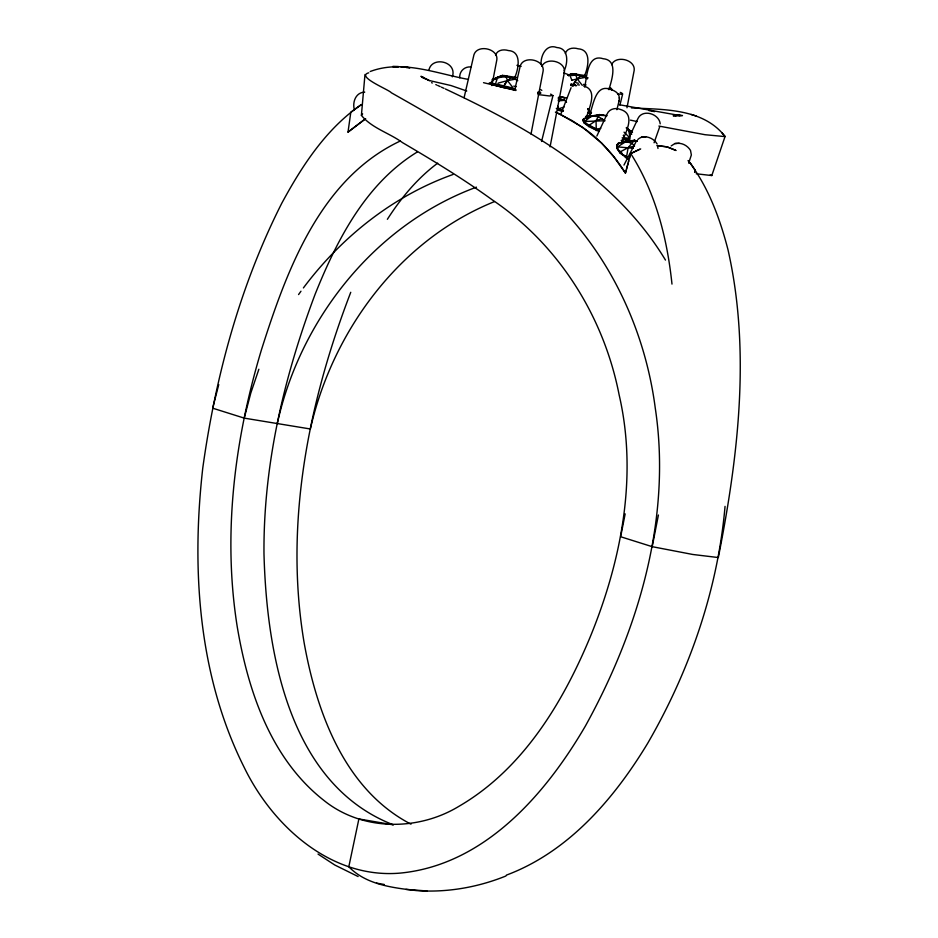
<?xml version="1.0" encoding="UTF-8"?>
<svg xmlns="http://www.w3.org/2000/svg" width="938" height="938" viewBox="0 0 938 938"><rect width="100%" height="100%" fill="white"/><g stroke="black" fill="none" stroke-linecap="round" stroke-linejoin="round"><path stroke-width="1.41" d="M368.74 72.812C355.291 76.494 389.434 89.837 391.298 92.745C429.463 114.319 467.605 136.116 503.671 161.09C589.17 214.802 642.354 309.048 655.252 408.007C671.901 518.104 638.461 629.961 585.5 725.836C545.517 794.498 484.289 865.012 400.163 873.102C331.079 879.105 272.759 826.108 244.267 767.542C198.129 675.606 191.34 568.815 202.772 468.027C215.482 376.595 239.987 285.797 281.799 203.194C301.86 166.143 325.99 128.846 361.306 104.634M628.413 159.261L620.006 153L616.864 148.239L617.016 145.156L619.408 142.599M552.916 95.442L549.422 95.957L538.025 94.562M725.051 506.368C717.769 589.826 689.536 671.127 647.607 743.424C614.062 798.836 568.557 851.892 506.356 875.142M459.808 77.877C459.01 71.523 464.627 66.235 470.841 66.973M616.899 109.723L619.162 100.53M619.35 98.267C619.455 92.991 614.261 90.353 609.852 89.216C595.384 83.951 593.285 105.619 589.685 114.342M619.115 101.245L619.397 97.599M539.538 92.358C539.819 94.773 539.854 91.947 538.095 92.569M400.256 141.028C319.846 178.865 286.547 270.859 261.409 349.921C234.617 438.984 222.552 533.874 237.162 626.279C247.89 690.591 270.742 758.912 323.973 800.466C362.045 831.15 417.832 831.256 458.87 806.352C522.595 769.348 562.718 703.078 590.307 636.703C621.402 560.748 637.922 476.035 619.127 394.839C603.861 316.469 558.649 244.478 492.075 199.724C463.384 178.935 433.063 160.562 402.531 142.635C389.54 133.067 371.589 128.084 361.4 115.362L364.976 74.501M626.314 158.252L628.132 147.665L634.393 140.372L622.023 141.591L621.413 142.939L623.418 141.732L629.046 141.861L634.416 140.372L637.242 140.899M365.175 118.997L348.01 132.106L350.824 112.161L361.517 104.517M361.4 115.362L362.654 113.908M611.846 90.306L611.576 88.676L610.345 87.809M658.417 515.021L652.215 546.678L692.783 554.475L718.32 557.547C738.206 456.829 750.904 351.246 728.029 249.895C719.903 218.284 708.202 186.603 688.14 160.527L690.802 163.751M625.165 513.895L620.639 536.735L652.215 546.678M491.887 85.581L496.847 59.739C498.266 48.413 477.196 43.992 473.913 54.885L464.111 97.646M515.079 76.787C518.679 68.146 521.739 51.367 508.373 50.546C503.659 49.104 497.269 49.784 495.581 55.236M531.014 134.099L543.149 70.925C544.568 59.598 523.498 55.178 520.215 66.07L514.657 90.306M564.113 70.913C568.123 62.658 568.768 48.108 556.855 47.545C546.42 43.441 540.523 55.448 541.05 64.546M550.067 146.844L564.418 72.179C565.813 61.205 545.986 56.69 541.883 66.422M584.831 75.04C588.431 66.399 591.491 49.608 578.113 48.799C573.411 47.357 567.009 48.026 565.333 53.478M609.043 89.274C611.693 80 618.588 60.032 603.157 58.731C587.141 53.478 586.907 77.385 584.737 87.128M626.994 107.764L634.17 70.432C635.565 59.446 615.738 54.943 611.635 64.663M417.387 151.921C365.89 183.344 336.941 239.894 315.168 294.133C283.98 376.865 263.308 464.779 263.977 553.608C266.591 652.414 288.857 784.32 393.421 824.865L358.891 818.956L348.807 866.771C366.266 884.804 392.729 887.747 416.355 890.584C446.84 892.765 477.641 887.407 505.945 875.986M489.179 83.036L490.937 83.728L491.125 82.837L493.763 83.681L493.576 84.572L495.123 85.381L503.249 87.492L515.619 89.907M493.576 84.572L492.309 83.353M495.123 85.381L495.452 83.845L513.356 88.172L513.027 89.708M496.999 85.557L497.187 84.655M498.981 85.968L499.122 85.288M501.08 86.613L501.267 85.721M503.249 87.492L503.577 85.956M505.676 87.726L505.863 86.835M508.126 88.172L508.267 87.492M510.577 88.829L510.764 87.938M537.673 92.229L538.541 92.581L538.353 93.472L539.526 93.39M539.08 93.343L539.713 92.487L538.013 92.991M539.467 92.733L539.608 92.053M539.678 93.589L539.995 92.041M573.329 84.209L573.001 85.745L570.82 84.866L571.008 83.974L575.615 85.088M583.342 119.665L586.414 123.605L598.948 130.452L598.643 131.285L588.783 126.548L584.104 122.925L583.037 120.498L584.257 118.387M494.443 201.611C399.729 239.8 332.591 330.88 310.349 428.983L244.232 418.125L250.798 393.057L258.865 369.255M277.296 423.554C300.23 319.108 375.059 224.557 476.457 187.143M608.95 89.685L610.028 88.453L607.918 88.512M541.566 141.486L552.963 95.594M619.948 104.962L622.703 93.835M428.947 69.998C431.972 55.741 457.603 61.486 452.339 76.846M557.723 106.24L558.708 108.796L558.321 110.309L563.292 111.247M560.807 110.684L561.041 109.805L556.304 108.409M586.109 118.809C588.22 109.523 599.019 89.837 583.588 86.015M585.547 116.488L590.823 115.257L587.68 112.466M587.176 116.335L588.712 115.667M588.536 116.335L589.627 116.476L589.85 115.597M601.657 143.174L613.862 156.763L625.435 173.084L630.699 153.539L640.689 148.896M627.088 166.976L628.073 163.318M628.401 162.086L628.73 160.867M694.8 172.006L695.257 170.306L691.177 164.256M626.432 169.415L626.76 168.195M630.055 155.978L630.711 153.539L639.575 149.318M629.386 158.428L629.726 157.209M694.73 172.275L695.257 170.306M626.103 170.646L625.435 173.084C615.269 156.927 602.571 142.224 587.282 130.734M218.753 384.592L212.656 408.171L244.232 418.125M616.817 145.894L617.368 144.37M495.862 82.626L497.515 77.784L502.44 75.403L516.568 77.455L512.687 77.948M696.219 173.776L711.801 175.558L725.051 136.491C703.137 108.14 663.588 109.629 631.415 107.893M654.079 142.752L659.754 126.712M621.319 143.42C625.142 133.771 636.703 114.166 620.452 109.476C615.609 107.378 609.125 108.878 607.05 114.131L596.849 136.057M561.112 113.521L571.078 87.703M583.037 120.498L583.53 118.821L591.714 115.949L599.382 114.6L607.05 115.714L600.719 115.362M583.741 118.657L583.002 120.263M583.237 121.025L583.459 120.392M583.588 121.834L583.893 121.002M584.104 122.925L584.632 121.471L591.714 115.949L598.55 116.687L605.033 120.744L584.632 121.471M585.066 123.453L585.371 122.608M586.18 124.238L586.414 123.605M587.423 125.27L587.727 124.437M588.783 126.548L589.31 125.106L596.017 120.639L601.797 118.716M590.541 127.228L590.846 126.396M592.406 128.143L592.628 127.498M594.329 129.268L594.645 128.424M596.322 130.593L596.017 120.639L599.382 114.6L595.501 115.726M621.132 140.524L623.653 139.34L624.18 137.886L623.453 135.318L624.18 137.886L630.207 138.179L624.051 132.164M623.653 139.34L625.552 139.246L625.857 138.414M625.552 139.246L627.428 138.636M627.194 139.27L628.577 139.399L628.882 138.554M350.753 292.293C308.133 402.988 284.108 524.647 304.17 642.964C316.622 712.294 344.598 789.761 410.985 824.174M688.668 163.177L691.353 154.969L690.52 150.455C687.906 146.105 682.876 143.022 677.752 143.338M617.016 145.156L617.966 143.35L626.15 141.486L637.265 141.04L634.416 140.372M616.77 146.926L617.087 145.296M616.864 148.239L617.474 146.891L626.15 141.486L632.036 143.408L634.545 146.058L628.132 147.665L620.628 151.639L620.006 153M617.45 149.048L617.122 146.14M618.177 150.127L617.814 148.263M619.033 151.44L618.447 149.529M621.448 153.996L621.8 153.211L619.397 150.666M622.984 155.216L621.8 153.211M624.614 156.646L624.978 155.86L623.254 154.629M627.112 141.837L637.91 118.634C642.577 108.573 659.332 113.779 660.188 123.863M623.969 165.088L636.011 141.767M387.371 219.304C400.983 198.07 417.387 178.279 437.694 163.142M298.565 294.567L300.969 291.226M492.169 79.542L502.44 75.403L506.063 76.834L507.47 80.609L504.363 84.889L507.481 80.621L510.8 77.983M588.091 77.901L585.3 77.385L577.233 78.862L574.103 83.142L577.233 78.862L580.552 76.236M303.408 287.919C341.35 237.208 392.975 195.948 452.902 174.527M617.356 144.71L618.177 143.795M637.77 139.516C643.574 133.982 653.516 137.593 657.139 144.03M348.01 132.106L365.656 118.669M671.198 145.906L674.926 143.549L679.218 143.233M491.418 81.418C498.746 75.38 509.979 75.767 517.741 80.668M493.318 79.589L498.078 76.881L504.621 75.532M568.487 75.439L572.192 73.656L586.309 75.708L582.439 76.201M558.204 100.038L560.678 98.936M370.217 71.499C402.226 59.364 436.592 73.621 468.449 79.425M492.427 79.695L497.515 77.784M625.576 141.11L629.679 139.633L628.577 139.399M625.728 140.993L629.679 139.633M576.542 73.914L567.818 75.134L572.192 73.656L585.3 77.385L587.493 78.909M558.708 108.796L564.101 107.002M587.294 117.754L586.191 117.531L591.714 115.949M629.046 141.861L634.393 140.372M498.113 83.119L507.47 80.609M571.875 80.293L577.222 78.862L582.264 85.335M596.849 129.151L600.754 128.272M567.818 75.134L574.361 73.785M586.191 117.531L592.839 116.242M515.548 79.132L507.481 80.621L512.511 87.093M364.741 92.135C355.83 92.287 352.219 102.031 354.353 109.687M498.078 76.881L506.79 75.661M568.686 75.872L575.803 75.087L577.222 78.862M673.402 115.773L677.037 115.409L673.308 115.784M558.262 100.905L564.582 100.319L566.54 102.277M645.86 136.772L641.44 137.112M674.926 143.549L676.99 143.397M558.86 97.318L562.718 97.071L566.575 98.033M680.027 115.386L674.879 115.538L682.489 115.562L677.154 115.362M626.15 141.486L622.023 141.591L623.418 141.732M600.695 115.186L603.216 115.151M656.811 145.671L667.012 146.856L676.028 150.502M622.14 137.863L624.18 137.886M657.913 145.66L667.106 146.879L675.571 150.221M426.919 890.971L405.908 889.388M537.966 93.167L540.886 93.085L540.417 92.44M680.777 115.503L676.486 115.151M617.474 146.891L633.232 148.263M617.567 94.093L622.257 94.14L622.281 93.343M400.807 66.774L406.881 67.395L404.313 67.126M673.847 114.846L679.651 115.503L619.15 104.704M538.541 92.581L539.221 92.674M559.353 96.637L562.718 97.071L564.688 98.654M384.287 884.487L376.572 883.115M577.55 84.772L579.367 85.006M516.908 65.32L521.141 66.399M428.197 80.269L451.014 85.557L466.749 91.009M648.967 110.602L654.56 111.634M658.875 126.055L705.071 134.72L724.968 136.585L722.025 132.915M515.771 89.509L509.217 88.113M583.506 84.373L586.074 84.912M513.754 86.12L516.334 86.659M515.947 90.494L483.527 82.673M513.145 88.958L514.458 89.239M630.43 120.134L637.301 121.588M511.925 88.618L507.927 87.82M710.136 174.984L711.801 175.488M506.661 87.527L508.185 87.797M575.92 82.685L578.394 83.259M576.401 85.78L575.146 85.487M570.914 85.499L573.212 86.026M506.966 87.515L502.956 86.659M574.525 85.346L575.522 85.487M573.915 85.194L574.924 85.346M505.77 87.246L501.771 86.366M573.306 85.053L574.337 85.217M573.751 85.077L570.937 84.479L573.177 84.936M490.937 83.728L492.169 84.021M502.287 86.413L499.497 85.804M501.185 86.132L495.393 84.713M563.668 72.941L568.076 74.501M499.075 85.593L494.478 84.455M493.599 84.197L495.299 84.572M492.778 83.963L494.467 84.338M696.125 115.972L691.025 114.424M493.681 84.103L490.023 83.072M492.942 83.869L490.515 83.06M561.041 109.805L563.468 110.59M723.69 135.775L724.851 136.245M589.392 112.079L591.315 112.759M558.075 98.021L564.582 100.319M589.299 111.704L591.503 112.49M589.627 116.476L590.424 116.769M620.288 92.393L621.484 92.909M550.536 94.14L551.743 94.656M358.117 876.549L334.784 865.012L318.029 854.084M435.818 84.608L436.827 85.065M555.39 112.079L560.103 114.26M437.882 85.534L440.168 86.577M556.152 112.419L571.969 120.545L586.356 130.042M441.399 87.14L443.991 88.336M431.586 82.685L432.324 83.025M445.351 88.958C529.993 128.612 615.891 177.821 665.464 260.072M429.463 80.609L422.182 77.08L427.435 79.648M560.865 114.635L582.639 127.357L601.516 143.033M424.082 78.006L420.951 76.295L424.551 78.487L424.023 78.147M624.978 155.86L626.924 156.904M540.605 89.556L541.824 90.423M628.003 129.467L632.529 132.164M628.226 129.409L631.931 131.625M421.76 76.775L424.551 78.487M626.162 127.873L628.46 129.421L631.766 134.24M629.691 132.915L630.805 133.7M626.819 127.427L631.391 134.404M626.69 127.908L630.922 133.184M587.809 108.609L591.175 113.287M630.699 153.539C655.603 192.513 667.211 238.51 671.983 284.097M587.61 108.738L590.178 113.955M570.55 76.986L571.77 80.011M628.46 129.421L629.949 136.925M657.702 146.809L657.984 148.427M398.498 66.61L392.776 66.539L398.498 66.61M409.777 67.747L403.551 67.032L409.777 67.747"/></g></svg>
